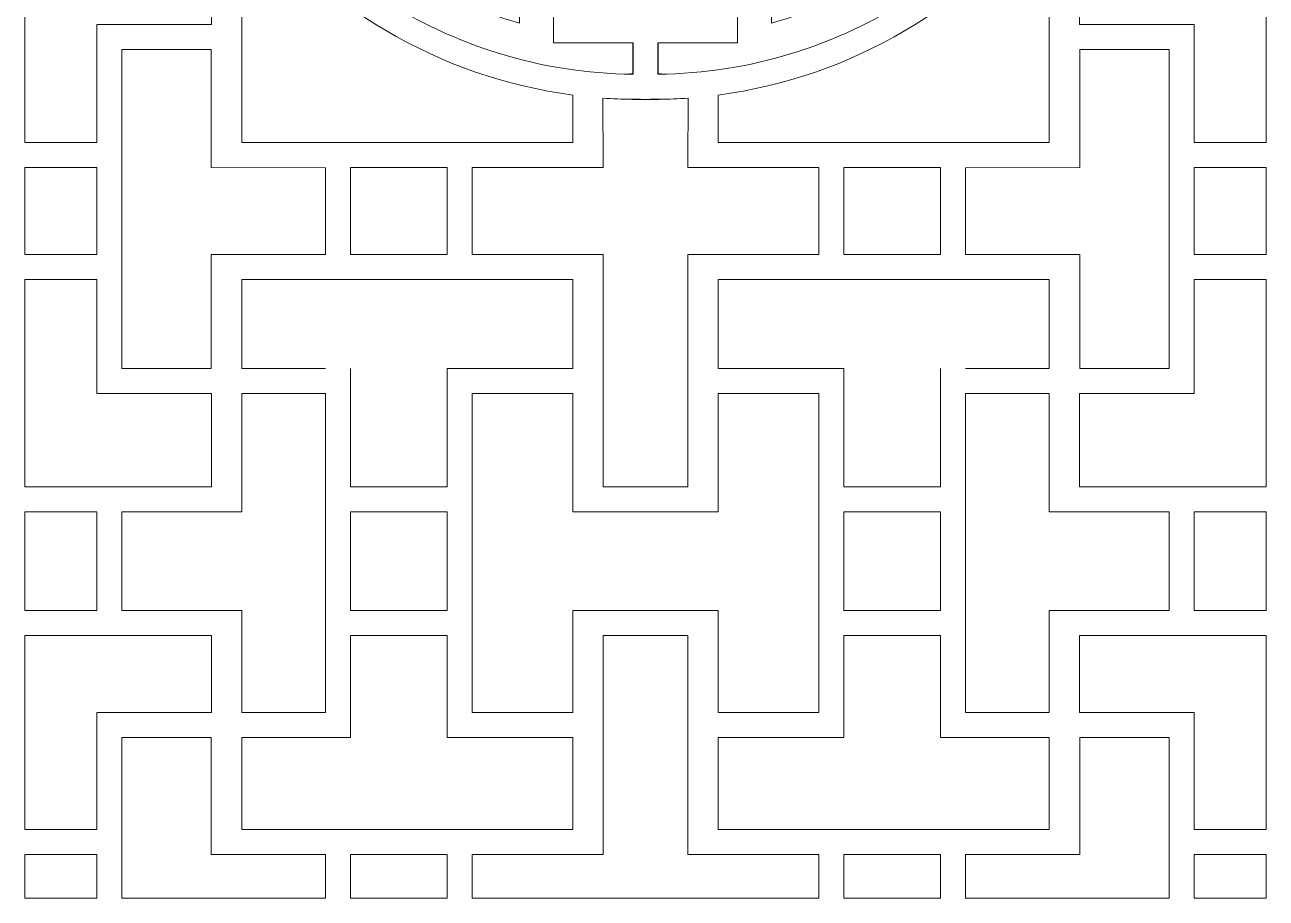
# Model space of a CAD drawing. Header units: centimetres. Extents: x -99 to 99, y -93 to 93.
# Drawn here: x 9.7 to 99, y -93.5 to -30.7 of the extents above; entities that cross this region are included whole.
import ezdxf

# ---------------------------------------------------------------- set-up
doc = ezdxf.new("R2010")
doc.units = ezdxf.units.CM
doc.header["$MEASUREMENT"] = 0
doc.layers.add('layer 1', color=7, linetype='Continuous')

msp = doc.modelspace()

# ---------------------------------------------------------------- linework, layer by layer
at = {"layer": 'layer 1', "color": 242, "lineweight": 9}
for points in [[(9.67699, -47.17662), (14.86441, -47.17662), (14.86441, -40.92946), (9.67699, -40.92946), (9.67699, -47.17662)], [(33.12148, -47.17767), (40.08472, -47.17767), (40.08472, -40.92731), (33.12148, -40.92731), (33.12148, -47.17767)], [(9.67699, -72.79458), (14.86493, -72.79458), (14.86493, -65.68884), (9.67699, -65.68884), (9.67699, -72.79458)], [(33.12172, -72.79518), (40.089, -72.79518), (40.089, -65.68814), (33.12172, -65.68814), (33.12172, -72.79518)], [(9.67673, -93.49735), (14.86549, -93.49735), (14.86549, -90.36195), (9.67673, -90.36195), (9.67673, -93.49735)], [(33.12116, -93.49759), (40.089, -93.49759), (40.089, -90.36141), (33.12116, -90.36141), (33.12116, -93.49759)]]:
    msp.add_lwpolyline(points, close=True, dxfattribs=at)
for points, knots in [([(35.33876, -28.7508), (40.56715, -32.13394), (46.77317, -34.12823), (53.4426, -34.21315), (53.4426, -34.21315), (53.4426, -34.21315), (53.44259, -31.93644), (53.44259, -31.93644), (53.44259, -31.93644), (53.44259, -31.93644), (47.7411, -31.93644), (47.7411, -31.93644), (47.7411, -31.93644), (47.7411, -31.93644), (47.7411, -24.52026), (47.7411, -24.52026), (47.7411, -24.52026), (47.7411, -24.52026), (53.4426, -24.58446), (53.4426, -24.58446), (53.4426, -24.58446), (53.4426, -24.58446), (53.44259, -21.1664), (53.44259, -21.1664), (53.44259, -21.1664), (53.44259, -21.1664), (45.29349, -21.1664), (45.29349, -21.1664), (45.29349, -21.1664), (45.29349, -21.1664), (45.29348, -30.5366), (45.29348, -30.5366), (45.29348, -30.5366), (42.24251, -29.67862), (39.37775, -28.37529), (36.77384, -26.70128), (36.77384, -26.70128), (36.77384, -26.70128), (35.33876, -28.7508), (35.33876, -28.7508)], [0, 0, 0, 0, 0.09090909, 0.09090909, 0.09090909, 0.09090909, 0.18181818, 0.18181818, 0.18181818, 0.18181818, 0.27272727, 0.27272727, 0.27272727, 0.27272727, 0.36363636, 0.36363636, 0.36363636, 0.36363636, 0.45454545, 0.45454545, 0.45454545, 0.45454545, 0.54545455, 0.54545455, 0.54545455, 0.54545455, 0.63636364, 0.63636364, 0.63636364, 0.63636364, 0.72727273, 0.72727273, 0.72727273, 0.72727273, 0.81818182, 0.81818182, 0.81818182, 0.81818182, 1, 1, 1, 1]), ([(73.37348, -28.7508), (68.14509, -32.13394), (61.93907, -34.12823), (55.26964, -34.21315), (55.26964, -34.21315), (55.26964, -34.21315), (55.26965, -31.93644), (55.26965, -31.93644), (55.26965, -31.93644), (55.26965, -31.93644), (60.97114, -31.93644), (60.97114, -31.93644), (60.97114, -31.93644), (60.97114, -31.93644), (60.97114, -24.52026), (60.97114, -24.52026), (60.97114, -24.52026), (60.97114, -24.52026), (55.26964, -24.58446), (55.26964, -24.58446), (55.26964, -24.58446), (55.26964, -24.58446), (55.26965, -21.1664), (55.26965, -21.1664), (55.26965, -21.1664), (55.26965, -21.1664), (63.41875, -21.1664), (63.41875, -21.1664), (63.41875, -21.1664), (63.41875, -21.1664), (63.41876, -30.5366), (63.41876, -30.5366), (63.41876, -30.5366), (66.46973, -29.67862), (69.33449, -28.37529), (71.9384, -26.70128), (71.9384, -26.70128), (71.9384, -26.70128), (73.37348, -28.7508), (73.37348, -28.7508)], [0, 0, 0, 0, 0.09090909, 0.09090909, 0.09090909, 0.09090909, 0.18181818, 0.18181818, 0.18181818, 0.18181818, 0.27272727, 0.27272727, 0.27272727, 0.27272727, 0.36363636, 0.36363636, 0.36363636, 0.36363636, 0.45454545, 0.45454545, 0.45454545, 0.45454545, 0.54545455, 0.54545455, 0.54545455, 0.54545455, 0.63636364, 0.63636364, 0.63636364, 0.63636364, 0.72727273, 0.72727273, 0.72727273, 0.72727273, 0.81818182, 0.81818182, 0.81818182, 0.81818182, 1, 1, 1, 1]), ([(49.13181, -35.70486), (49.13181, -35.70486), (49.12954, -39.12854), (49.12954, -39.12854), (49.12954, -39.12854), (49.12954, -39.12854), (25.29502, -39.12854), (25.29502, -39.12854), (25.29502, -39.12854), (25.29502, -39.12854), (25.29382, -21.88525), (25.29382, -21.88525), (25.29382, -21.88525), (30.96288, -29.28668), (39.44, -34.42432), (49.13181, -35.70486)], [0, 0, 0, 0, 0.2, 0.2, 0.2, 0.2, 0.4, 0.4, 0.4, 0.4, 0.6, 0.6, 0.6, 0.6, 1, 1, 1, 1]), ([(59.58043, -35.70486), (59.58043, -35.70486), (59.5827, -39.12854), (59.5827, -39.12854), (59.5827, -39.12854), (59.5827, -39.12854), (83.41722, -39.12854), (83.41722, -39.12854), (83.41722, -39.12854), (83.41722, -39.12854), (83.41842, -21.88525), (83.41842, -21.88525), (83.41842, -21.88525), (77.74936, -29.28668), (69.27224, -34.42432), (59.58043, -35.70486)], [0, 0, 0, 0, 0.2, 0.2, 0.2, 0.2, 0.4, 0.4, 0.4, 0.4, 0.6, 0.6, 0.6, 0.6, 1, 1, 1, 1]), ([(9.68388, -24.58462), (9.68388, -24.58462), (9.68388, -39.12594), (9.68388, -39.12594), (9.68388, -39.12594), (9.68388, -39.12594), (14.86494, -39.12594), (14.86494, -39.12594), (14.86494, -39.12594), (14.86494, -39.12594), (14.86529, -30.61825), (14.86529, -30.61825), (14.86529, -30.61825), (14.86529, -30.61825), (23.10596, -30.61853), (23.10596, -30.61853), (23.10596, -30.61853), (23.10596, -30.61853), (23.10596, -24.58408), (23.10596, -24.58408), (23.10596, -24.58408), (23.10596, -24.58408), (9.68388, -24.58462), (9.68388, -24.58462)], [0, 0, 0, 0, 0.14285714, 0.14285714, 0.14285714, 0.14285714, 0.28571429, 0.28571429, 0.28571429, 0.28571429, 0.42857143, 0.42857143, 0.42857143, 0.42857143, 0.57142857, 0.57142857, 0.57142857, 0.57142857, 0.71428571, 0.71428571, 0.71428571, 0.71428571, 1, 1, 1, 1]), ([(99.02836, -24.58462), (99.02836, -24.58462), (99.02836, -39.12594), (99.02836, -39.12594), (99.02836, -39.12594), (99.02836, -39.12594), (93.8473, -39.12594), (93.8473, -39.12594), (93.8473, -39.12594), (93.8473, -39.12594), (93.84695, -30.61825), (93.84695, -30.61825), (93.84695, -30.61825), (93.84695, -30.61825), (85.60628, -30.61853), (85.60628, -30.61853), (85.60628, -30.61853), (85.60628, -30.61853), (85.60628, -24.58408), (85.60628, -24.58408), (85.60628, -24.58408), (85.60628, -24.58408), (99.02836, -24.58462), (99.02836, -24.58462)], [0, 0, 0, 0, 0.14285714, 0.14285714, 0.14285714, 0.14285714, 0.28571429, 0.28571429, 0.28571429, 0.28571429, 0.42857143, 0.42857143, 0.42857143, 0.42857143, 0.57142857, 0.57142857, 0.57142857, 0.57142857, 0.71428571, 0.71428571, 0.71428571, 0.71428571, 1, 1, 1, 1]), ([(23.10208, -40.92744), (23.10208, -40.92744), (31.32214, -40.9316), (31.32214, -40.9316), (31.32214, -40.9316), (31.32214, -40.9316), (31.32214, -47.17928), (31.32214, -47.17928), (31.32214, -47.17928), (31.32214, -47.17928), (23.10168, -47.17783), (23.10168, -47.17783), (23.10168, -47.17783), (23.10168, -47.17783), (23.10168, -55.37774), (23.10168, -55.37774), (23.10168, -55.37774), (23.10168, -55.37774), (16.66528, -55.37774), (16.66528, -55.37774), (16.66528, -55.37774), (16.66528, -55.37774), (16.66528, -32.41893), (16.66528, -32.41893), (16.66528, -32.41893), (16.66528, -32.41893), (23.10168, -32.41893), (23.10168, -32.41893), (23.10168, -32.41893), (23.10168, -32.41893), (23.10208, -40.92744), (23.10208, -40.92744)], [0, 0, 0, 0, 0.11111111, 0.11111111, 0.11111111, 0.11111111, 0.22222222, 0.22222222, 0.22222222, 0.22222222, 0.33333333, 0.33333333, 0.33333333, 0.33333333, 0.44444444, 0.44444444, 0.44444444, 0.44444444, 0.55555556, 0.55555556, 0.55555556, 0.55555556, 0.66666667, 0.66666667, 0.66666667, 0.66666667, 0.77777778, 0.77777778, 0.77777778, 0.77777778, 1, 1, 1, 1]), ([(85.61016, -40.92744), (85.61016, -40.92744), (77.3901, -40.9316), (77.3901, -40.9316), (77.3901, -40.9316), (77.3901, -40.9316), (77.3901, -47.17928), (77.3901, -47.17928), (77.3901, -47.17928), (77.3901, -47.17928), (85.61056, -47.17783), (85.61056, -47.17783), (85.61056, -47.17783), (85.61056, -47.17783), (85.61056, -55.37774), (85.61056, -55.37774), (85.61056, -55.37774), (85.61056, -55.37774), (92.04696, -55.37774), (92.04696, -55.37774), (92.04696, -55.37774), (92.04696, -55.37774), (92.04696, -32.41893), (92.04696, -32.41893), (92.04696, -32.41893), (92.04696, -32.41893), (85.61056, -32.41893), (85.61056, -32.41893), (85.61056, -32.41893), (85.61056, -32.41893), (85.61016, -40.92744), (85.61016, -40.92744)], [0, 0, 0, 0, 0.11111111, 0.11111111, 0.11111111, 0.11111111, 0.22222222, 0.22222222, 0.22222222, 0.22222222, 0.33333333, 0.33333333, 0.33333333, 0.33333333, 0.44444444, 0.44444444, 0.44444444, 0.44444444, 0.55555556, 0.55555556, 0.55555556, 0.55555556, 0.66666667, 0.66666667, 0.66666667, 0.66666667, 0.77777778, 0.77777778, 0.77777778, 0.77777778, 1, 1, 1, 1]), ([(55.49912, -63.90728), (55.49912, -63.90728), (51.29832, -63.90728), (51.29832, -63.90728), (51.29832, -63.90728), (51.29832, -63.90728), (51.29867, -47.1809), (51.29867, -47.1809), (51.29867, -47.1809), (51.29867, -47.1809), (41.88893, -47.1809), (41.88893, -47.1809), (41.88893, -47.1809), (41.88893, -47.1809), (41.88893, -40.92945), (41.88893, -40.92945), (41.88893, -40.92945), (41.88893, -40.92945), (51.29866, -40.92757), (51.29866, -40.92757), (51.29866, -40.92757), (51.29523, -35.92272), (51.29522, -35.9246), (51.29522, -35.9246), (51.29522, -35.9246), (52.69381, -36.0243), (54.09835, -36.04309), (55.49911, -35.98146)], [0, 0, 0, 0, 0.125, 0.125, 0.125, 0.125, 0.25, 0.25, 0.25, 0.25, 0.375, 0.375, 0.375, 0.375, 0.5, 0.5, 0.5, 0.5, 0.625, 0.625, 0.625, 0.625, 0.75, 0.75, 0.75, 0.75, 1, 1, 1, 1]), ([(53.21312, -63.90728), (53.21312, -63.90728), (57.41392, -63.90728), (57.41392, -63.90728), (57.41392, -63.90728), (57.41392, -63.90728), (57.41357, -47.1809), (57.41357, -47.1809), (57.41357, -47.1809), (57.41357, -47.1809), (66.82331, -47.1809), (66.82331, -47.1809), (66.82331, -47.1809), (66.82331, -47.1809), (66.82331, -40.92945), (66.82331, -40.92945), (66.82331, -40.92945), (66.82331, -40.92945), (57.41358, -40.92757), (57.41358, -40.92757), (57.41358, -40.92757), (57.41701, -35.92272), (57.41702, -35.9246), (57.41702, -35.9246), (57.41702, -35.9246), (56.01843, -36.0243), (54.61389, -36.04309), (53.21313, -35.98146)], [0, 0, 0, 0, 0.125, 0.125, 0.125, 0.125, 0.25, 0.25, 0.25, 0.25, 0.375, 0.375, 0.375, 0.375, 0.5, 0.5, 0.5, 0.5, 0.625, 0.625, 0.625, 0.625, 0.75, 0.75, 0.75, 0.75, 1, 1, 1, 1]), ([(75.59076, -47.17767), (75.59076, -47.17767), (68.62752, -47.17767), (68.62752, -47.17767), (68.62752, -47.17767), (68.62752, -47.17767), (68.62752, -40.9273), (68.62752, -40.9273), (68.62752, -40.9273), (68.62752, -40.9273), (75.59076, -40.9273), (75.59076, -40.9273), (75.59076, -40.9273), (75.59076, -40.9273), (75.59076, -47.17767), (75.59076, -47.17767)], [0, 0, 0, 0, 0.2, 0.2, 0.2, 0.2, 0.4, 0.4, 0.4, 0.4, 0.6, 0.6, 0.6, 0.6, 1, 1, 1, 1]), ([(99.03525, -47.17662), (99.03525, -47.17662), (93.84783, -47.17662), (93.84783, -47.17662), (93.84783, -47.17662), (93.84783, -47.17662), (93.84783, -40.92945), (93.84783, -40.92945), (93.84783, -40.92945), (93.84783, -40.92945), (99.03525, -40.92945), (99.03525, -40.92945), (99.03525, -40.92945), (99.03525, -40.92945), (99.03525, -47.17662), (99.03525, -47.17662)], [0, 0, 0, 0, 0.2, 0.2, 0.2, 0.2, 0.4, 0.4, 0.4, 0.4, 0.6, 0.6, 0.6, 0.6, 1, 1, 1, 1]), ([(14.86519, -57.17599), (14.86519, -57.17599), (14.86519, -48.97667), (14.86519, -48.97667), (14.86519, -48.97667), (14.86519, -48.97667), (9.67699, -48.97667), (9.67699, -48.97667), (9.67699, -48.97667), (9.67699, -48.97667), (9.67699, -58.0093), (9.67699, -58.0093), (9.67699, -58.0093), (9.67699, -58.0093), (9.67702, -58.0093), (9.67702, -58.0093)], [0, 0, 0, 0, 0.2, 0.2, 0.2, 0.2, 0.4, 0.4, 0.4, 0.4, 0.6, 0.6, 0.6, 0.6, 1, 1, 1, 1]), ([(33.12142, -55.37559), (33.12142, -55.37559), (33.12118, -63.90438), (33.12118, -63.90438), (33.12118, -63.90438), (33.12118, -63.90438), (40.08886, -63.90438), (40.08886, -63.90438), (40.08886, -63.90438), (40.08886, -63.90438), (40.08879, -55.37559), (40.08879, -55.37559), (40.08879, -55.37559), (40.08879, -55.37559), (49.13022, -55.37559), (49.13022, -55.37559), (49.13022, -55.37559), (49.13022, -55.37559), (49.13022, -48.97356), (49.13022, -48.97356), (49.13022, -48.97356), (49.13022, -48.97356), (25.29502, -48.97356), (25.29502, -48.97356), (25.29502, -48.97356), (25.29502, -48.97356), (25.29502, -55.37559), (25.29502, -55.37559), (25.29502, -55.37559), (25.29502, -55.37559), (31.32143, -55.37559), (31.32143, -55.37559)], [0, 0, 0, 0, 0.11111111, 0.11111111, 0.11111111, 0.11111111, 0.22222222, 0.22222222, 0.22222222, 0.22222222, 0.33333333, 0.33333333, 0.33333333, 0.33333333, 0.44444444, 0.44444444, 0.44444444, 0.44444444, 0.55555556, 0.55555556, 0.55555556, 0.55555556, 0.66666667, 0.66666667, 0.66666667, 0.66666667, 0.77777778, 0.77777778, 0.77777778, 0.77777778, 1, 1, 1, 1]), ([(75.59082, -55.37559), (75.59082, -55.37559), (75.59106, -63.90438), (75.59106, -63.90438), (75.59106, -63.90438), (75.59106, -63.90438), (68.62338, -63.90438), (68.62338, -63.90438), (68.62338, -63.90438), (68.62338, -63.90438), (68.62345, -55.37559), (68.62345, -55.37559), (68.62345, -55.37559), (68.62345, -55.37559), (59.58202, -55.37559), (59.58202, -55.37559), (59.58202, -55.37559), (59.58202, -55.37559), (59.58202, -48.97356), (59.58202, -48.97356), (59.58202, -48.97356), (59.58202, -48.97356), (83.41722, -48.97356), (83.41722, -48.97356), (83.41722, -48.97356), (83.41722, -48.97356), (83.41722, -55.37559), (83.41722, -55.37559), (83.41722, -55.37559), (83.41722, -55.37559), (77.39081, -55.37559), (77.39081, -55.37559)], [0, 0, 0, 0, 0.11111111, 0.11111111, 0.11111111, 0.11111111, 0.22222222, 0.22222222, 0.22222222, 0.22222222, 0.33333333, 0.33333333, 0.33333333, 0.33333333, 0.44444444, 0.44444444, 0.44444444, 0.44444444, 0.55555556, 0.55555556, 0.55555556, 0.55555556, 0.66666667, 0.66666667, 0.66666667, 0.66666667, 0.77777778, 0.77777778, 0.77777778, 0.77777778, 1, 1, 1, 1]), ([(93.84705, -57.17599), (93.84705, -57.17599), (93.84705, -48.97667), (93.84705, -48.97667), (93.84705, -48.97667), (93.84705, -48.97667), (99.03525, -48.97667), (99.03525, -48.97667), (99.03525, -48.97667), (99.03525, -48.97667), (99.03525, -58.0093), (99.03525, -58.0093), (99.03525, -58.0093), (99.03525, -58.0093), (99.03522, -58.0093), (99.03522, -58.0093)], [0, 0, 0, 0, 0.2, 0.2, 0.2, 0.2, 0.4, 0.4, 0.4, 0.4, 0.6, 0.6, 0.6, 0.6, 1, 1, 1, 1]), ([(9.67702, -57.17599), (9.67702, -57.17599), (9.67699, -57.17599), (9.67699, -57.17599), (9.67699, -57.17599), (9.67699, -57.17599), (9.67699, -63.90921), (9.67699, -63.90921), (9.67699, -63.90921), (9.67699, -63.90921), (23.10334, -63.90921), (23.10334, -63.90921), (23.10334, -63.90921), (23.10334, -63.90921), (23.10334, -57.17599), (23.10334, -57.17599), (23.10334, -57.17599), (23.10334, -57.17599), (14.86519, -57.17599), (14.86519, -57.17599)], [0, 0, 0, 0, 0.16666667, 0.16666667, 0.16666667, 0.16666667, 0.33333333, 0.33333333, 0.33333333, 0.33333333, 0.5, 0.5, 0.5, 0.5, 0.66666667, 0.66666667, 0.66666667, 0.66666667, 1, 1, 1, 1]), ([(25.29387, -65.68814), (25.29387, -65.68814), (16.66752, -65.69028), (16.66752, -65.69028), (16.66752, -65.69028), (16.66752, -65.69028), (16.66484, -72.79573), (16.66484, -72.79573), (16.66484, -72.79573), (16.66484, -72.79573), (25.29502, -72.79448), (25.29502, -72.79448), (25.29502, -72.79448), (25.29502, -72.79448), (25.29502, -80.13856), (25.29502, -80.13856), (25.29502, -80.13856), (25.29502, -80.13856), (31.32214, -80.13856), (31.32214, -80.13856), (31.32214, -80.13856), (31.32214, -80.13856), (31.32214, -57.17599), (31.32214, -57.17599), (31.32214, -57.17599), (31.32214, -57.17599), (25.29502, -57.17599), (25.29502, -57.17599), (25.29502, -57.17599), (25.29502, -57.17599), (25.29387, -65.68814), (25.29387, -65.68814)], [0, 0, 0, 0, 0.11111111, 0.11111111, 0.11111111, 0.11111111, 0.22222222, 0.22222222, 0.22222222, 0.22222222, 0.33333333, 0.33333333, 0.33333333, 0.33333333, 0.44444444, 0.44444444, 0.44444444, 0.44444444, 0.55555556, 0.55555556, 0.55555556, 0.55555556, 0.66666667, 0.66666667, 0.66666667, 0.66666667, 0.77777778, 0.77777778, 0.77777778, 0.77777778, 1, 1, 1, 1]), ([(55.4991, -72.7967), (55.4991, -72.7967), (49.12954, -72.7967), (49.12954, -72.7967), (49.12954, -72.7967), (49.12954, -72.7967), (49.12954, -80.14118), (49.12954, -80.14118), (49.12954, -80.14118), (49.12954, -80.14118), (41.88944, -80.14118), (41.88944, -80.14118), (41.88944, -80.14118), (41.88944, -80.14118), (41.88944, -57.17898), (41.88944, -57.17898), (41.88944, -57.17898), (41.88944, -57.17898), (49.12954, -57.17898), (49.12954, -57.17898), (49.12954, -57.17898), (49.12954, -57.17898), (49.12954, -65.68885), (49.12954, -65.68885), (49.12954, -65.68885), (49.12954, -65.68885), (55.4991, -65.68884), (55.4991, -65.68884)], [0, 0, 0, 0, 0.125, 0.125, 0.125, 0.125, 0.25, 0.25, 0.25, 0.25, 0.375, 0.375, 0.375, 0.375, 0.5, 0.5, 0.5, 0.5, 0.625, 0.625, 0.625, 0.625, 0.75, 0.75, 0.75, 0.75, 1, 1, 1, 1]), ([(53.21314, -72.7967), (53.21314, -72.7967), (59.5827, -72.7967), (59.5827, -72.7967), (59.5827, -72.7967), (59.5827, -72.7967), (59.5827, -80.14118), (59.5827, -80.14118), (59.5827, -80.14118), (59.5827, -80.14118), (66.8228, -80.14118), (66.8228, -80.14118), (66.8228, -80.14118), (66.8228, -80.14118), (66.8228, -57.17898), (66.8228, -57.17898), (66.8228, -57.17898), (66.8228, -57.17898), (59.5827, -57.17898), (59.5827, -57.17898), (59.5827, -57.17898), (59.5827, -57.17898), (59.5827, -65.68885), (59.5827, -65.68885), (59.5827, -65.68885), (59.5827, -65.68885), (53.21314, -65.68884), (53.21314, -65.68884)], [0, 0, 0, 0, 0.125, 0.125, 0.125, 0.125, 0.25, 0.25, 0.25, 0.25, 0.375, 0.375, 0.375, 0.375, 0.5, 0.5, 0.5, 0.5, 0.625, 0.625, 0.625, 0.625, 0.75, 0.75, 0.75, 0.75, 1, 1, 1, 1]), ([(83.41837, -65.68814), (83.41837, -65.68814), (92.04472, -65.69028), (92.04472, -65.69028), (92.04472, -65.69028), (92.04472, -65.69028), (92.0474, -72.79573), (92.0474, -72.79573), (92.0474, -72.79573), (92.0474, -72.79573), (83.41722, -72.79448), (83.41722, -72.79448), (83.41722, -72.79448), (83.41722, -72.79448), (83.41722, -80.13856), (83.41722, -80.13856), (83.41722, -80.13856), (83.41722, -80.13856), (77.3901, -80.13856), (77.3901, -80.13856), (77.3901, -80.13856), (77.3901, -80.13856), (77.3901, -57.17599), (77.3901, -57.17599), (77.3901, -57.17599), (77.3901, -57.17599), (83.41722, -57.17599), (83.41722, -57.17599), (83.41722, -57.17599), (83.41722, -57.17599), (83.41837, -65.68814), (83.41837, -65.68814)], [0, 0, 0, 0, 0.11111111, 0.11111111, 0.11111111, 0.11111111, 0.22222222, 0.22222222, 0.22222222, 0.22222222, 0.33333333, 0.33333333, 0.33333333, 0.33333333, 0.44444444, 0.44444444, 0.44444444, 0.44444444, 0.55555556, 0.55555556, 0.55555556, 0.55555556, 0.66666667, 0.66666667, 0.66666667, 0.66666667, 0.77777778, 0.77777778, 0.77777778, 0.77777778, 1, 1, 1, 1]), ([(99.03522, -57.17599), (99.03522, -57.17599), (99.03525, -57.17599), (99.03525, -57.17599), (99.03525, -57.17599), (99.03525, -57.17599), (99.03525, -63.90921), (99.03525, -63.90921), (99.03525, -63.90921), (99.03525, -63.90921), (85.6089, -63.90921), (85.6089, -63.90921), (85.6089, -63.90921), (85.6089, -63.90921), (85.6089, -57.17599), (85.6089, -57.17599), (85.6089, -57.17599), (85.6089, -57.17599), (93.84705, -57.17599), (93.84705, -57.17599)], [0, 0, 0, 0, 0.16666667, 0.16666667, 0.16666667, 0.16666667, 0.33333333, 0.33333333, 0.33333333, 0.33333333, 0.5, 0.5, 0.5, 0.5, 0.66666667, 0.66666667, 0.66666667, 0.66666667, 1, 1, 1, 1]), ([(75.59052, -72.79518), (75.59052, -72.79518), (68.62324, -72.79518), (68.62324, -72.79518), (68.62324, -72.79518), (68.62324, -72.79518), (68.62324, -65.68813), (68.62324, -65.68813), (68.62324, -65.68813), (68.62324, -65.68813), (75.59052, -65.68813), (75.59052, -65.68813), (75.59052, -65.68813), (75.59052, -65.68813), (75.59052, -72.79518), (75.59052, -72.79518)], [0, 0, 0, 0, 0.2, 0.2, 0.2, 0.2, 0.4, 0.4, 0.4, 0.4, 0.6, 0.6, 0.6, 0.6, 1, 1, 1, 1]), ([(99.03525, -72.79458), (99.03525, -72.79458), (93.8473, -72.79458), (93.8473, -72.79458), (93.8473, -72.79458), (93.8473, -72.79458), (93.8473, -65.68884), (93.8473, -65.68884), (93.8473, -65.68884), (93.8473, -65.68884), (99.03525, -65.68884), (99.03525, -65.68884), (99.03525, -65.68884), (99.03525, -65.68884), (99.03525, -72.79458), (99.03525, -72.79458)], [0, 0, 0, 0, 0.2, 0.2, 0.2, 0.2, 0.4, 0.4, 0.4, 0.4, 0.6, 0.6, 0.6, 0.6, 1, 1, 1, 1]), ([(14.86532, -74.59384), (14.86532, -74.59384), (9.67655, -74.59384), (9.67655, -74.59384), (9.67655, -74.59384), (9.67655, -74.59384), (9.67655, -88.561), (9.67655, -88.561), (9.67655, -88.561), (9.67655, -88.561), (14.86549, -88.561), (14.86549, -88.561), (14.86549, -88.561), (14.86549, -88.561), (14.86549, -80.13642), (14.86549, -80.13642)], [0, 0, 0, 0, 0.2, 0.2, 0.2, 0.2, 0.4, 0.4, 0.4, 0.4, 0.6, 0.6, 0.6, 0.6, 1, 1, 1, 1]), ([(14.86533, -80.13642), (14.86533, -80.13642), (23.10596, -80.13642), (23.10596, -80.13642), (23.10596, -80.13642), (23.10596, -80.13642), (23.10596, -74.59276), (23.10596, -74.59276), (23.10596, -74.59276), (23.10596, -74.59276), (13.75844, -74.59276), (13.75844, -74.59276), (13.75844, -74.59276), (13.75844, -74.59276), (13.75844, -74.59384), (13.75844, -74.59384)], [0, 0, 0, 0, 0.2, 0.2, 0.2, 0.2, 0.4, 0.4, 0.4, 0.4, 0.6, 0.6, 0.6, 0.6, 1, 1, 1, 1]), ([(40.08886, -81.94325), (40.08886, -81.94325), (49.12836, -81.94326), (49.12836, -81.94326), (49.12836, -81.94326), (49.12836, -81.94326), (49.12836, -88.56261), (49.12836, -88.56261), (49.12836, -88.56261), (49.12836, -88.56261), (25.29732, -88.56261), (25.29732, -88.56261), (25.29732, -88.56261), (25.29732, -88.56261), (25.29732, -81.94326), (25.29732, -81.94326), (25.29732, -81.94326), (25.29732, -81.94326), (33.1215, -81.94326), (33.1215, -81.94326), (33.1215, -81.94326), (33.1215, -81.94326), (33.1215, -74.59343), (33.1215, -74.59343), (33.1215, -74.59343), (33.1215, -74.59343), (40.08886, -74.59343), (40.08886, -74.59343), (40.08886, -74.59343), (40.08886, -74.59343), (40.08886, -81.94325), (40.08886, -81.94325)], [0, 0, 0, 0, 0.11111111, 0.11111111, 0.11111111, 0.11111111, 0.22222222, 0.22222222, 0.22222222, 0.22222222, 0.33333333, 0.33333333, 0.33333333, 0.33333333, 0.44444444, 0.44444444, 0.44444444, 0.44444444, 0.55555556, 0.55555556, 0.55555556, 0.55555556, 0.66666667, 0.66666667, 0.66666667, 0.66666667, 0.77777778, 0.77777778, 0.77777778, 0.77777778, 1, 1, 1, 1]), ([(55.49911, -74.5943), (55.49911, -74.5943), (51.29876, -74.5943), (51.29876, -74.5943), (51.29876, -74.5943), (51.29876, -74.5943), (51.29876, -90.36078), (51.29876, -90.36078)], [0, 0, 0, 0, 0.33333333, 0.33333333, 0.33333333, 0.33333333, 1, 1, 1, 1]), ([(53.21313, -74.5943), (53.21313, -74.5943), (57.41348, -74.5943), (57.41348, -74.5943), (57.41348, -74.5943), (57.41348, -74.5943), (57.41348, -90.36078), (57.41348, -90.36078)], [0, 0, 0, 0, 0.33333333, 0.33333333, 0.33333333, 0.33333333, 1, 1, 1, 1]), ([(68.62338, -81.94325), (68.62338, -81.94325), (59.58388, -81.94326), (59.58388, -81.94326), (59.58388, -81.94326), (59.58388, -81.94326), (59.58388, -88.56261), (59.58388, -88.56261), (59.58388, -88.56261), (59.58388, -88.56261), (83.41492, -88.56261), (83.41492, -88.56261), (83.41492, -88.56261), (83.41492, -88.56261), (83.41492, -81.94326), (83.41492, -81.94326), (83.41492, -81.94326), (83.41492, -81.94326), (75.59074, -81.94326), (75.59074, -81.94326), (75.59074, -81.94326), (75.59074, -81.94326), (75.59074, -74.59343), (75.59074, -74.59343), (75.59074, -74.59343), (75.59074, -74.59343), (68.62338, -74.59343), (68.62338, -74.59343), (68.62338, -74.59343), (68.62338, -74.59343), (68.62338, -81.94325), (68.62338, -81.94325)], [0, 0, 0, 0, 0.11111111, 0.11111111, 0.11111111, 0.11111111, 0.22222222, 0.22222222, 0.22222222, 0.22222222, 0.33333333, 0.33333333, 0.33333333, 0.33333333, 0.44444444, 0.44444444, 0.44444444, 0.44444444, 0.55555556, 0.55555556, 0.55555556, 0.55555556, 0.66666667, 0.66666667, 0.66666667, 0.66666667, 0.77777778, 0.77777778, 0.77777778, 0.77777778, 1, 1, 1, 1]), ([(93.84691, -80.13642), (93.84691, -80.13642), (85.60628, -80.13642), (85.60628, -80.13642), (85.60628, -80.13642), (85.60628, -80.13642), (85.60628, -74.59276), (85.60628, -74.59276), (85.60628, -74.59276), (85.60628, -74.59276), (94.9538, -74.59276), (94.9538, -74.59276), (94.9538, -74.59276), (94.9538, -74.59276), (94.9538, -74.59384), (94.9538, -74.59384)], [0, 0, 0, 0, 0.2, 0.2, 0.2, 0.2, 0.4, 0.4, 0.4, 0.4, 0.6, 0.6, 0.6, 0.6, 1, 1, 1, 1]), ([(93.84692, -74.59384), (93.84692, -74.59384), (99.03569, -74.59384), (99.03569, -74.59384), (99.03569, -74.59384), (99.03569, -74.59384), (99.03569, -88.561), (99.03569, -88.561), (99.03569, -88.561), (99.03569, -88.561), (93.84675, -88.561), (93.84675, -88.561), (93.84675, -88.561), (93.84675, -88.561), (93.84675, -80.13642), (93.84675, -80.13642)], [0, 0, 0, 0, 0.2, 0.2, 0.2, 0.2, 0.4, 0.4, 0.4, 0.4, 0.6, 0.6, 0.6, 0.6, 1, 1, 1, 1]), ([(31.32249, -93.49842), (31.32249, -93.49842), (31.32249, -90.36086), (31.32249, -90.36086), (31.32249, -90.36086), (31.32249, -90.36086), (23.10024, -90.36086), (23.10024, -90.36086), (23.10024, -90.36086), (23.10024, -90.36086), (23.10024, -81.94379), (23.10024, -81.94379), (23.10024, -81.94379), (23.10024, -81.94379), (16.66884, -81.94379), (16.66884, -81.94379), (16.66884, -81.94379), (16.66884, -81.94379), (16.66884, -93.49842), (16.66884, -93.49842), (16.66884, -93.49842), (16.66884, -93.49842), (31.32249, -93.49842), (31.32249, -93.49842)], [0, 0, 0, 0, 0.14285714, 0.14285714, 0.14285714, 0.14285714, 0.28571429, 0.28571429, 0.28571429, 0.28571429, 0.42857143, 0.42857143, 0.42857143, 0.42857143, 0.57142857, 0.57142857, 0.57142857, 0.57142857, 0.71428571, 0.71428571, 0.71428571, 0.71428571, 1, 1, 1, 1]), ([(77.38975, -93.49842), (77.38975, -93.49842), (77.38975, -90.36086), (77.38975, -90.36086), (77.38975, -90.36086), (77.38975, -90.36086), (85.612, -90.36086), (85.612, -90.36086), (85.612, -90.36086), (85.612, -90.36086), (85.612, -81.94379), (85.612, -81.94379), (85.612, -81.94379), (85.612, -81.94379), (92.0434, -81.94379), (92.0434, -81.94379), (92.0434, -81.94379), (92.0434, -81.94379), (92.0434, -93.49842), (92.0434, -93.49842), (92.0434, -93.49842), (92.0434, -93.49842), (77.38975, -93.49842), (77.38975, -93.49842)], [0, 0, 0, 0, 0.14285714, 0.14285714, 0.14285714, 0.14285714, 0.28571429, 0.28571429, 0.28571429, 0.28571429, 0.42857143, 0.42857143, 0.42857143, 0.42857143, 0.57142857, 0.57142857, 0.57142857, 0.57142857, 0.71428571, 0.71428571, 0.71428571, 0.71428571, 1, 1, 1, 1]), ([(51.29876, -90.36073), (51.29876, -90.36073), (41.88893, -90.36073), (41.88893, -90.36073), (41.88893, -90.36073), (41.88893, -90.36073), (41.88893, -93.49759), (41.88893, -93.49759), (41.88893, -93.49759), (41.88893, -93.49759), (55.49911, -93.49759), (55.49911, -93.49759)], [0, 0, 0, 0, 0.25, 0.25, 0.25, 0.25, 0.5, 0.5, 0.5, 0.5, 1, 1, 1, 1]), ([(57.41348, -90.36073), (57.41348, -90.36073), (66.82331, -90.36073), (66.82331, -90.36073), (66.82331, -90.36073), (66.82331, -90.36073), (66.82331, -93.49759), (66.82331, -93.49759), (66.82331, -93.49759), (66.82331, -93.49759), (53.21313, -93.49759), (53.21313, -93.49759)], [0, 0, 0, 0, 0.25, 0.25, 0.25, 0.25, 0.5, 0.5, 0.5, 0.5, 1, 1, 1, 1]), ([(75.59108, -93.49759), (75.59108, -93.49759), (68.62324, -93.49759), (68.62324, -93.49759), (68.62324, -93.49759), (68.62324, -93.49759), (68.62324, -90.3614), (68.62324, -90.3614), (68.62324, -90.3614), (68.62324, -90.3614), (75.59108, -90.3614), (75.59108, -90.3614), (75.59108, -90.3614), (75.59108, -90.3614), (75.59108, -93.49759), (75.59108, -93.49759)], [0, 0, 0, 0, 0.2, 0.2, 0.2, 0.2, 0.4, 0.4, 0.4, 0.4, 0.6, 0.6, 0.6, 0.6, 1, 1, 1, 1]), ([(99.03551, -93.49735), (99.03551, -93.49735), (93.84675, -93.49735), (93.84675, -93.49735), (93.84675, -93.49735), (93.84675, -93.49735), (93.84675, -90.36194), (93.84675, -90.36194), (93.84675, -90.36194), (93.84675, -90.36194), (99.03551, -90.36194), (99.03551, -90.36194), (99.03551, -90.36194), (99.03551, -90.36194), (99.03551, -93.49735), (99.03551, -93.49735)], [0, 0, 0, 0, 0.2, 0.2, 0.2, 0.2, 0.4, 0.4, 0.4, 0.4, 0.6, 0.6, 0.6, 0.6, 1, 1, 1, 1])]:
    msp.add_open_spline(points, degree=3, knots=knots, dxfattribs=at)
for points in [[(53.46965, -31.93644), (53.46965, -31.93644), (53.21313, -31.93644), (53.21313, -31.93644)], [(53.46964, -34.18983), (53.46964, -34.18983), (53.46964, -31.93644), (53.46964, -31.93644)], [(55.24259, -31.93644), (55.24259, -31.93644), (55.49911, -31.93644), (55.49911, -31.93644)], [(55.2426, -34.18983), (55.2426, -34.18983), (55.2426, -31.93644), (55.2426, -31.93644)], [(53.46962, -34.19052), (53.38405, -34.1872), (53.29855, -34.18354), (53.21313, -34.17959)], [(55.24262, -34.19052), (55.32819, -34.1872), (55.41369, -34.18354), (55.49911, -34.17959)]]:
    msp.add_open_spline(points, degree=3, dxfattribs=at)

doc.saveas('drawing.dxf')
